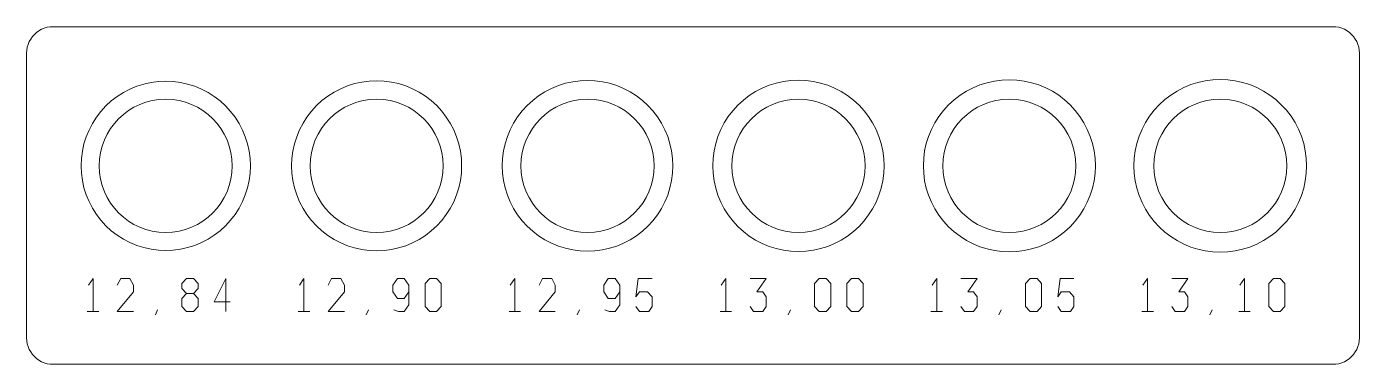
# Model space of a CAD drawing. Header units: millimetres. Extents: x 0 to 101, y 0 to 26.
import ezdxf

# ---------------------------------------------------------------- set-up
doc = ezdxf.new("R2010")
doc.units = ezdxf.units.MM
doc.layers.add('CORTE', color=1, linetype='Continuous', lineweight=0)
doc.layers.add('MARCAÇÃO', color=2, linetype='Continuous', lineweight=0)

msp = doc.modelspace()

# ---------------------------------------------------------------- linework, layer by layer
at = {"layer": 'CORTE'}
msp.add_lwpolyline([(99.1, 0), (99.323929, 0.012576), (99.545042, 0.050144), (99.760558, 0.112233), (99.967767, 0.198062), (100.164064, 0.306552), (100.34698, 0.436337), (100.514214, 0.585786), (100.663663, 0.75302), (100.793448, 0.935936), (100.901938, 1.132233), (100.987767, 1.339442), (101.049856, 1.554958), (101.087424, 1.776071), (101.1, 2), (101.1, 23.6), (101.087424, 23.823929), (101.049856, 24.045042), (100.987767, 24.260558), (100.901938, 24.467767), (100.793448, 24.664064), (100.663663, 24.84698), (100.514214, 25.014214), (100.34698, 25.163663), (100.164064, 25.293448), (99.967767, 25.401938), (99.760558, 25.487767), (99.545042, 25.549856), (99.323929, 25.587424), (99.1, 25.6), (2, 25.6), (1.776071, 25.587424), (1.554958, 25.549856), (1.339442, 25.487767), (1.132233, 25.401938), (0.935936, 25.293448), (0.75302, 25.163663), (0.585786, 25.014214), (0.436337, 24.84698), (0.306552, 24.664064), (0.198062, 24.467767), (0.112233, 24.260558), (0.050144, 24.045042), (0.012576, 23.823929), (0, 23.6), (0, 2), (0.012576, 1.776071), (0.050144, 1.554958), (0.112233, 1.339442), (0.198062, 1.132233), (0.306552, 0.935936), (0.436337, 0.75302), (0.585786, 0.585786), (0.75302, 0.436337), (0.935936, 0.306552), (1.132233, 0.198062), (1.339442, 0.112233), (1.554958, 0.050144), (1.776071, 0.012576), (2, 0)], close=True, dxfattribs=at)
for centre in [(10.55, 15.05), (26.55, 15.05), (42.55, 15.05), (58.55, 15.05), (74.55, 15.05), (90.55, 15.05)]:
    msp.add_circle(centre, 5.05, dxfattribs=at)
at = {"layer": 'MARCAÇÃO'}
for points in [[(16.97, 15.05), (16.94557, 15.60954), (16.872466, 16.164821), (16.751244, 16.711618), (16.582827, 17.245769), (16.368496, 17.763209), (16.109883, 18.26), (15.808956, 18.732361), (15.468005, 19.176696), (15.089626, 19.589626), (14.676696, 19.968005), (14.232361, 20.308956), (13.76, 20.609883), (13.263209, 20.868496), (12.745769, 21.082827), (12.211618, 21.251244), (11.664821, 21.372466), (11.10954, 21.44557), (10.55, 21.47), (9.99046, 21.44557), (9.435179, 21.372466), (8.888382, 21.251244), (8.354231, 21.082827), (7.836791, 20.868496), (7.34, 20.609883), (6.867639, 20.308956), (6.423304, 19.968005), (6.010374, 19.589626), (5.631995, 19.176696), (5.291044, 18.732361), (4.990117, 18.26), (4.731504, 17.763209), (4.517173, 17.245769), (4.348756, 16.711618), (4.227534, 16.164821), (4.15443, 15.60954), (4.13, 15.05), (4.15443, 14.49046), (4.227534, 13.935179), (4.348756, 13.388382), (4.517173, 12.854231), (4.731504, 12.336791), (4.990117, 11.84), (5.291044, 11.367639), (5.631995, 10.923304), (6.010374, 10.510374), (6.423304, 10.131995), (6.867639, 9.791044), (7.34, 9.490117), (7.836791, 9.231504), (8.354231, 9.017173), (8.888382, 8.848756), (9.435179, 8.727534), (9.99046, 8.65443), (10.55, 8.63), (11.10954, 8.65443), (11.664821, 8.727534), (12.211618, 8.848756), (12.745769, 9.017173), (13.263209, 9.231504), (13.76, 9.490117), (14.232361, 9.791044), (14.676696, 10.131995), (15.089626, 10.510374), (15.468005, 10.923304), (15.808956, 11.367639), (16.109883, 11.84), (16.368496, 12.336791), (16.582827, 12.854231), (16.751244, 13.388382), (16.872466, 13.935179), (16.94557, 14.49046)], [(33, 15.05), (32.975456, 15.612155), (32.90201, 16.170031), (32.780222, 16.719383), (32.611017, 17.25603), (32.395685, 17.775888), (32.135864, 18.275), (31.833531, 18.749568), (31.490987, 19.19598), (31.110839, 19.610839), (30.69598, 19.990987), (30.249568, 20.333531), (29.775, 20.635864), (29.275888, 20.895685), (28.75603, 21.111017), (28.219383, 21.280222), (27.670031, 21.40201), (27.112155, 21.475456), (26.55, 21.5), (25.987845, 21.475456), (25.429969, 21.40201), (24.880617, 21.280222), (24.34397, 21.111017), (23.824112, 20.895685), (23.325, 20.635864), (22.850432, 20.333531), (22.40402, 19.990987), (21.989161, 19.610839), (21.609013, 19.19598), (21.266469, 18.749568), (20.964136, 18.275), (20.704315, 17.775888), (20.488983, 17.25603), (20.319778, 16.719383), (20.19799, 16.170031), (20.124544, 15.612155), (20.1, 15.05), (20.124544, 14.487845), (20.19799, 13.929969), (20.319778, 13.380617), (20.488983, 12.84397), (20.704315, 12.324112), (20.964136, 11.825), (21.266469, 11.350432), (21.609013, 10.90402), (21.989161, 10.489161), (22.40402, 10.109013), (22.850432, 9.766469), (23.325, 9.464136), (23.824112, 9.204315), (24.34397, 8.988983), (24.880617, 8.819778), (25.429969, 8.69799), (25.987845, 8.624544), (26.55, 8.6), (27.112155, 8.624544), (27.670031, 8.69799), (28.219383, 8.819778), (28.75603, 8.988983), (29.275888, 9.204315), (29.775, 9.464136), (30.249568, 9.766469), (30.69598, 10.109013), (31.110839, 10.489161), (31.490987, 10.90402), (31.833531, 11.350432), (32.135864, 11.825), (32.395685, 12.324112), (32.611017, 12.84397), (32.780222, 13.380617), (32.90201, 13.929969), (32.975456, 14.487845)], [(49.025, 15.05), (49.000361, 15.614333), (48.92663, 16.174372), (48.80437, 16.725853), (48.63451, 17.26458), (48.418343, 17.786453), (48.157514, 18.2875), (47.854009, 18.763907), (47.510138, 19.21205), (47.128516, 19.628516), (46.71205, 20.010138), (46.263907, 20.354009), (45.7875, 20.657514), (45.286453, 20.918343), (44.76458, 21.13451), (44.225853, 21.30437), (43.674372, 21.42663), (43.114333, 21.500361), (42.55, 21.525), (41.985667, 21.500361), (41.425628, 21.42663), (40.874147, 21.30437), (40.33542, 21.13451), (39.813547, 20.918343), (39.3125, 20.657514), (38.836093, 20.354009), (38.38795, 20.010138), (37.971484, 19.628516), (37.589862, 19.21205), (37.245991, 18.763907), (36.942486, 18.2875), (36.681657, 17.786453), (36.46549, 17.26458), (36.29563, 16.725853), (36.17337, 16.174372), (36.099639, 15.614333), (36.075, 15.05), (36.099639, 14.485667), (36.17337, 13.925628), (36.29563, 13.374147), (36.46549, 12.83542), (36.681657, 12.313547), (36.942486, 11.8125), (37.245991, 11.336093), (37.589862, 10.88795), (37.971484, 10.471484), (38.38795, 10.089862), (38.836093, 9.745991), (39.3125, 9.442486), (39.813547, 9.181657), (40.33542, 8.96549), (40.874147, 8.79563), (41.425628, 8.67337), (41.985667, 8.599639), (42.55, 8.575), (43.114333, 8.599639), (43.674372, 8.67337), (44.225853, 8.79563), (44.76458, 8.96549), (45.286453, 9.181657), (45.7875, 9.442486), (46.263907, 9.745991), (46.71205, 10.089862), (47.128516, 10.471484), (47.510138, 10.88795), (47.854009, 11.336093), (48.157514, 11.8125), (48.418343, 12.313547), (48.63451, 12.83542), (48.80437, 13.374147), (48.92663, 13.925628), (49.000361, 14.485667)], [(65.05, 15.05), (65.025266, 15.616512), (64.95125, 16.178713), (64.828518, 16.732324), (64.658002, 17.273131), (64.441001, 17.797019), (64.179165, 18.3), (63.874488, 18.778247), (63.529289, 19.228119), (63.146194, 19.646194), (62.728119, 20.029289), (62.278247, 20.374488), (61.8, 20.679165), (61.297019, 20.941001), (60.773131, 21.158002), (60.232324, 21.328518), (59.678713, 21.45125), (59.116512, 21.525266), (58.55, 21.55), (57.983488, 21.525266), (57.421287, 21.45125), (56.867676, 21.328518), (56.326869, 21.158002), (55.802981, 20.941001), (55.3, 20.679165), (54.821753, 20.374488), (54.371881, 20.029289), (53.953806, 19.646194), (53.570711, 19.228119), (53.225512, 18.778247), (52.920835, 18.3), (52.658999, 17.797019), (52.441998, 17.273131), (52.271482, 16.732324), (52.14875, 16.178713), (52.074734, 15.616512), (52.05, 15.05), (52.074734, 14.483488), (52.14875, 13.921287), (52.271482, 13.367676), (52.441998, 12.826869), (52.658999, 12.302981), (52.920835, 11.8), (53.225512, 11.321753), (53.570711, 10.871881), (53.953806, 10.453806), (54.371881, 10.070711), (54.821753, 9.725512), (55.3, 9.420835), (55.802981, 9.158999), (56.326869, 8.941998), (56.867676, 8.771482), (57.421287, 8.64875), (57.983488, 8.574734), (58.55, 8.55), (59.116512, 8.574734), (59.678713, 8.64875), (60.232324, 8.771482), (60.773131, 8.941998), (61.297019, 9.158999), (61.8, 9.420835), (62.278247, 9.725512), (62.728119, 10.070711), (63.146194, 10.453806), (63.529289, 10.871881), (63.874488, 11.321753), (64.179165, 11.8), (64.441001, 12.302981), (64.658002, 12.826869), (64.828518, 13.367676), (64.95125, 13.921287), (65.025266, 14.483488)], [(81.075, 15.05), (81.05017, 15.618691), (80.975871, 16.183054), (80.852666, 16.738794), (80.681494, 17.281681), (80.463658, 17.807584), (80.200816, 18.3125), (79.894967, 18.792586), (79.54844, 19.244189), (79.163872, 19.663872), (78.744189, 20.04844), (78.292586, 20.394967), (77.8125, 20.700816), (77.307584, 20.963658), (76.781681, 21.181494), (76.238794, 21.352666), (75.683054, 21.475871), (75.118691, 21.55017), (74.55, 21.575), (73.981309, 21.55017), (73.416946, 21.475871), (72.861206, 21.352666), (72.318319, 21.181494), (71.792416, 20.963658), (71.2875, 20.700816), (70.807414, 20.394967), (70.355811, 20.04844), (69.936128, 19.663872), (69.55156, 19.244189), (69.205033, 18.792586), (68.899184, 18.3125), (68.636342, 17.807584), (68.418506, 17.281681), (68.247334, 16.738794), (68.124129, 16.183054), (68.04983, 15.618691), (68.025, 15.05), (68.04983, 14.481309), (68.124129, 13.916946), (68.247334, 13.361206), (68.418506, 12.818319), (68.636342, 12.292416), (68.899184, 11.7875), (69.205033, 11.307414), (69.55156, 10.855811), (69.936128, 10.436128), (70.355811, 10.05156), (70.807414, 9.705033), (71.2875, 9.399184), (71.792416, 9.136342), (72.318319, 8.918506), (72.861206, 8.747334), (73.416946, 8.624129), (73.981309, 8.54983), (74.55, 8.525), (75.118691, 8.54983), (75.683054, 8.624129), (76.238794, 8.747334), (76.781681, 8.918506), (77.307584, 9.136342), (77.8125, 9.399184), (78.292586, 9.705033), (78.744189, 10.05156), (79.163872, 10.436128), (79.54844, 10.855811), (79.894967, 11.307414), (80.200816, 11.7875), (80.463658, 12.292416), (80.681494, 12.818319), (80.852666, 13.361206), (80.975871, 13.916946), (81.05017, 14.481309)], [(97.1, 15.05), (97.075075, 15.62087), (97.000491, 16.187396), (96.876814, 16.745265), (96.704987, 17.290232), (96.486316, 17.81815), (96.222466, 18.325), (95.915446, 18.806926), (95.567591, 19.260259), (95.181549, 19.681549), (94.760259, 20.067591), (94.306926, 20.415446), (93.825, 20.722466), (93.31815, 20.986316), (92.790232, 21.204987), (92.245265, 21.376814), (91.687396, 21.500491), (91.12087, 21.575075), (90.55, 21.6), (89.97913, 21.575075), (89.412604, 21.500491), (88.854735, 21.376814), (88.309768, 21.204987), (87.78185, 20.986316), (87.275, 20.722466), (86.793074, 20.415446), (86.339741, 20.067591), (85.918451, 19.681549), (85.532409, 19.260259), (85.184554, 18.806926), (84.877534, 18.325), (84.613684, 17.81815), (84.395013, 17.290232), (84.223186, 16.745265), (84.099509, 16.187396), (84.024925, 15.62087), (84, 15.05), (84.024925, 14.47913), (84.099509, 13.912604), (84.223186, 13.354735), (84.395013, 12.809768), (84.613684, 12.28185), (84.877534, 11.775), (85.184554, 11.293074), (85.532409, 10.839741), (85.918451, 10.418451), (86.339741, 10.032409), (86.793074, 9.684554), (87.275, 9.377534), (87.78185, 9.113684), (88.309768, 8.895013), (88.854735, 8.723186), (89.412604, 8.599509), (89.97913, 8.524925), (90.55, 8.5), (91.12087, 8.524925), (91.687396, 8.599509), (92.245265, 8.723186), (92.790232, 8.895013), (93.31815, 9.113684), (93.825, 9.377534), (94.306926, 9.684554), (94.760259, 10.032409), (95.181549, 10.418451), (95.567591, 10.839741), (95.915446, 11.293074), (96.222466, 11.775), (96.486316, 12.28185), (96.704987, 12.809768), (96.876814, 13.354735), (97.000491, 13.912604), (97.075075, 14.47913)]]:
    msp.add_lwpolyline(points, close=True, dxfattribs=at)
at = {"layer": 'MARCAÇÃO', "color": 5}
for points in [[(4.6875, 6), (5.0375, 6.5), (5.0375, 4)], [(6.875, 6), (7.1375, 6.5), (7.8375, 6.5), (8.1, 6), (8.1, 5.5), (6.875, 4), (8.1, 4)], [(12.125, 5.375), (11.775, 5.75), (11.775, 6.125), (12.125, 6.5), (12.65, 6.5), (13, 6.125), (13, 5.75), (12.65, 5.375), (12.125, 5.375), (11.775, 5), (11.775, 4.375), (12.125, 4), (12.65, 4), (13, 4.375), (13, 5), (12.65, 5.375)], [(15.1, 4), (15.1, 6.5), (14.225, 4.75), (15.45, 4.75)], [(20.6875, 6), (21.0375, 6.5), (21.0375, 4)], [(22.875, 6), (23.1375, 6.5), (23.8375, 6.5), (24.1, 6), (24.1, 5.5), (22.875, 4), (24.1, 4)], [(27.8625, 4.125), (28.2125, 4), (28.65, 4), (29, 4.5), (29, 6), (28.65, 6.5), (28.125, 6.5), (27.775, 6), (27.775, 5.5), (28.125, 5), (28.65, 5), (29, 5.5)], [(30.225, 4.375), (30.225, 6.125), (30.575, 6.5), (31.1, 6.5), (31.45, 6.125), (31.45, 4.375), (31.1, 4), (30.575, 4), (30.225, 4.375)], [(36.6875, 6), (37.0375, 6.5), (37.0375, 4)], [(38.875, 6), (39.1375, 6.5), (39.8375, 6.5), (40.1, 6), (40.1, 5.5), (38.875, 4), (40.1, 4)], [(43.8625, 4.125), (44.2125, 4), (44.65, 4), (45, 4.5), (45, 6), (44.65, 6.5), (44.125, 6.5), (43.775, 6), (43.775, 5.5), (44.125, 5), (44.65, 5), (45, 5.5)], [(47.45, 6.5), (46.4, 6.5), (46.225, 5.125), (46.4875, 5.5), (47.1, 5.5), (47.45, 5.125), (47.45, 4.375), (47.1875, 4), (46.4875, 4), (46.225, 4.375)], [(52.6875, 6), (53.0375, 6.5), (53.0375, 4)], [(54.875, 6.5), (56.1, 6.5), (55.4, 5.5), (55.8375, 5.5), (56.1, 5.125), (56.1, 4.375), (55.8375, 4), (55.1375, 4), (54.875, 4.375)], [(59.775, 4.375), (59.775, 6.125), (60.125, 6.5), (60.65, 6.5), (61, 6.125), (61, 4.375), (60.65, 4), (60.125, 4), (59.775, 4.375)], [(62.225, 4.375), (62.225, 6.125), (62.575, 6.5), (63.1, 6.5), (63.45, 6.125), (63.45, 4.375), (63.1, 4), (62.575, 4), (62.225, 4.375)], [(68.6875, 6), (69.0375, 6.5), (69.0375, 4)], [(70.875, 6.5), (72.1, 6.5), (71.4, 5.5), (71.8375, 5.5), (72.1, 5.125), (72.1, 4.375), (71.8375, 4), (71.1375, 4), (70.875, 4.375)], [(75.775, 4.375), (75.775, 6.125), (76.125, 6.5), (76.65, 6.5), (77, 6.125), (77, 4.375), (76.65, 4), (76.125, 4), (75.775, 4.375)], [(79.45, 6.5), (78.4, 6.5), (78.225, 5.125), (78.4875, 5.5), (79.1, 5.5), (79.45, 5.125), (79.45, 4.375), (79.1875, 4), (78.4875, 4), (78.225, 4.375)], [(84.6875, 6), (85.0375, 6.5), (85.0375, 4)], [(86.875, 6.5), (88.1, 6.5), (87.4, 5.5), (87.8375, 5.5), (88.1, 5.125), (88.1, 4.375), (87.8375, 4), (87.1375, 4), (86.875, 4.375)], [(92.0375, 6), (92.3875, 6.5), (92.3875, 4)], [(94.225, 4.375), (94.225, 6.125), (94.575, 6.5), (95.1, 6.5), (95.45, 6.125), (95.45, 4.375), (95.1, 4), (94.575, 4), (94.225, 4.375)], [(9.9375, 4.125), (9.7625, 3.75)], [(25.9375, 4.125), (25.7625, 3.75)], [(41.9375, 4.125), (41.7625, 3.75)], [(57.9375, 4.125), (57.7625, 3.75)], [(73.9375, 4.125), (73.7625, 3.75)], [(89.9375, 4.125), (89.7625, 3.75)], [(4.6, 4), (5.475, 4)], [(20.6, 4), (21.475, 4)], [(36.6, 4), (37.475, 4)], [(52.6, 4), (53.475, 4)], [(68.6, 4), (69.475, 4)], [(84.6, 4), (85.475, 4)], [(91.95, 4), (92.825, 4)]]:
    msp.add_lwpolyline(points, dxfattribs=at)

doc.saveas('drawing.dxf')
